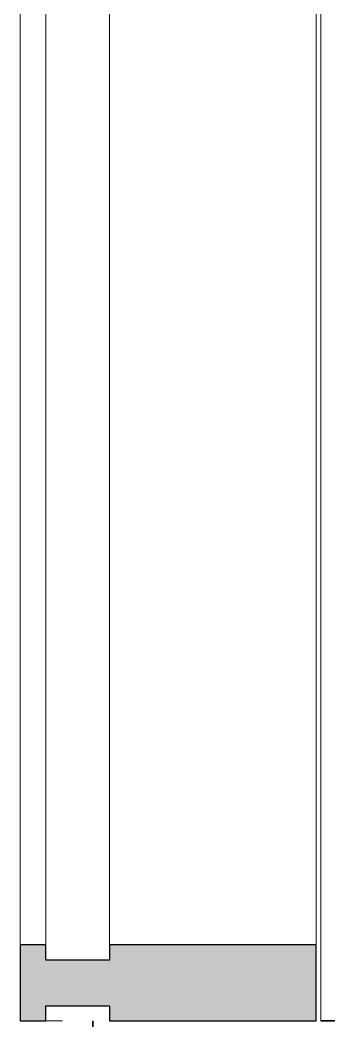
# Model space of a CAD drawing. Header units: millimetres. Extents: x -2128 to 116635, y -18248 to 18481.
# Drawn here: x 114987 to 115191, y 4800 to 5459 of the extents above; entities that cross this region are included whole.
import ezdxf

# ---------------------------------------------------------------- set-up
doc = ezdxf.new("R2010")
doc.units = ezdxf.units.MM
for name, color, linetype, lineweight in [('A-GLAZ-1', 7, 'Continuous', 5), ('A-GLAZ-CURT-1', 7, 'Continuous', 5), ('A-GLAZ-CWMG', 7, 'Continuous', 9), ('A-GLAZ-CWMG-1', 7, 'Continuous', 25), ('A-WALL-1', 7, 'Continuous', 35), ('I-WALL', 7, 'Continuous', 5), ('I-WALL-1', 7, 'Continuous', 35)]:
    doc.layers.add(name, color=color, linetype=linetype, lineweight=lineweight)

# ---------------------------------------------------------------- blocks, each defined once
blk = doc.blocks.new('PNS_Панель прямоугольная - Нр_Стекло - 42мм-39561845-АР2_Фасад в А-Г копия 1')
at = {"layer": 'A-GLAZ-1'}
for p, q in [((10219, 7485), (10219, 4840)), ((10261, 4840), (10261, 7485)), ((10219, 4840), (10261, 4840))]:
    blk.add_line(p, q, dxfattribs=at)
blk = doc.blocks.new('Прямоугольный импост - Рядовой 50х195-39561511-АР2_Фасад в А-Г копия 1')
at = {"layer": 'A-GLAZ-CWMG'}
blk.add_hatch(color=256, dxfattribs=at).paths.add_polyline_path([(10219, 4800), (10219, 4810), (10261, 4810), (10261, 4800), (10397, 4800), (10397, 4850), (10261, 4850), (10261, 4840), (10219, 4840), (10219, 4850), (10202, 4850), (10202, 4800)], flags=0)
at = {"layer": 'A-GLAZ-CWMG-1'}
for p, q in [((10219, 4850), (10202, 4850)), ((10202, 4850), (10202, 4800)), ((10219, 4840), (10219, 4850)), ((10397, 4850), (10261, 4850)), ((10261, 4850), (10261, 4840)), ((10397, 4800), (10397, 4850)), ((10261, 4840), (10219, 4840)), ((10219, 4800), (10219, 4810)), ((10219, 4810), (10261, 4810)), ((10261, 4810), (10261, 4800)), ((10202, 4800), (10219, 4800)), ((10261, 4800), (10397, 4800))]:
    blk.add_line(p, q, dxfattribs=at)
blk = doc.blocks.new('Прямоугольный импост - Рядовой 50х195-39561527-АР2_Фасад в А-Г копия 1')
at = {"layer": 'A-GLAZ-CWMG'}
for p, q in [((10202, 4850), (10202, 7475)), ((10397, 4850), (10397, 7475)), ((10230, 4800), (10219, 4800))]:
    blk.add_line(p, q, dxfattribs=at)

msp = doc.modelspace()

# ---------------------------------------------------------------- linework, layer by layer
at = {"layer": 'A-WALL-1'}
msp.add_line((115385.17, 4800), (115185.17, 4800), dxfattribs=at)
at = {"layer": 'I-WALL'}
msp.add_line((115185.17, 7500), (115185.17, 4800), dxfattribs=at)
at = {"layer": 'I-WALL-1'}
msp.add_line((115035.17, 4800), (115035.17, 4200), dxfattribs=at)

# ---------------------------------------------------------------- block references
at = {"layer": 'A-GLAZ-CURT-1'}
msp.add_blockref('PNS_Панель прямоугольная - Нр_Стекло - 42мм-39561845-АР2_Фасад в А-Г копия 1', (104785.17, 0), dxfattribs=at)
at = {"layer": 'A-GLAZ-CWMG'}
for name in ['Прямоугольный импост - Рядовой 50х195-39561527-АР2_Фасад в А-Г копия 1', 'Прямоугольный импост - Рядовой 50х195-39561511-АР2_Фасад в А-Г копия 1']:
    msp.add_blockref(name, (104785.17, 0), dxfattribs=at)

doc.saveas('drawing.dxf')
